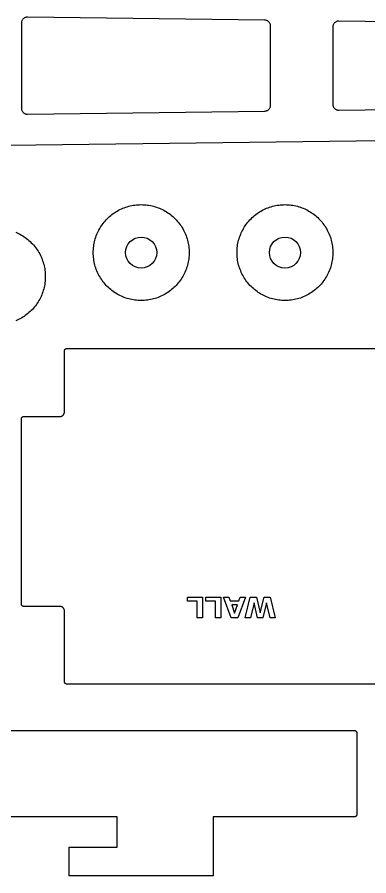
# Model space of a CAD drawing. Header units: millimetres. Extents: x 25 to 875, y 25 to 565.
# Drawn here: x 404.1 to 477.5, y 235 to 414.1 of the extents above; entities that cross this region are included whole.
import ezdxf

# ---------------------------------------------------------------- set-up
doc = ezdxf.new("R2010")
doc.units = ezdxf.units.MM
doc.layers.add('CUT', color=1, linetype='Continuous')
doc.layers.add('ENGRAVE', color=5, linetype='Continuous')

msp = doc.modelspace()

# ---------------------------------------------------------------- linework, layer by layer
at = {"layer": 'CUT'}
for points in [[(456.12, 394.57), (456.24, 394.61), (456.35, 394.66), (456.45, 394.72), (456.55, 394.8), (456.64, 394.88), (456.72, 394.97), (456.79, 395.07), (456.85, 395.17), (456.9, 395.28), (456.95, 395.4), (456.97, 395.52), (456.99, 395.64), (457, 395.76), (457, 412.24), (456.99, 412.36), (456.97, 412.48), (456.95, 412.6), (456.9, 412.71), (456.85, 412.82), (456.79, 412.93), (456.72, 413.03), (456.64, 413.12), (456.55, 413.2), (456.45, 413.27), (456.35, 413.34), (456.24, 413.39), (456.12, 413.43), (456.01, 413.46), (455.89, 413.48), (455.76, 413.49), (406.26, 414.11), (406.14, 414.1), (406.02, 414.09), (405.9, 414.06), (405.78, 414.02), (405.67, 413.97), (405.56, 413.9), (405.46, 413.83), (405.37, 413.75), (405.29, 413.66), (405.21, 413.56), (405.15, 413.45), (405.09, 413.34), (405.05, 413.22), (405.02, 413.1), (405, 412.98), (405, 412.86), (405, 395.14), (405, 395.02), (405.02, 394.89), (405.05, 394.77), (405.09, 394.66), (405.15, 394.55), (405.21, 394.44), (405.29, 394.34), (405.37, 394.25), (405.46, 394.17), (405.56, 394.1), (405.67, 394.03), (405.78, 393.98), (405.9, 393.94), (406.02, 393.91), (406.14, 393.89), (406.26, 393.89), (455.76, 394.51), (455.89, 394.52), (456.01, 394.54), (456.12, 394.57)], [(440, 365), (439.99, 364.67), (439.98, 364.35), (439.95, 364.02), (439.91, 363.69), (439.87, 363.37), (439.81, 363.05), (439.74, 362.73), (439.66, 362.41), (439.57, 362.1), (439.47, 361.79), (439.36, 361.48), (439.24, 361.17), (439.11, 360.87), (438.97, 360.58), (438.82, 360.29), (438.66, 360), (438.49, 359.72), (438.31, 359.44), (438.13, 359.18), (437.93, 358.91), (437.73, 358.66), (437.52, 358.41), (437.3, 358.16), (437.07, 357.93), (436.84, 357.7), (436.59, 357.48), (436.34, 357.27), (436.09, 357.07), (435.82, 356.87), (435.56, 356.69), (435.28, 356.51), (435, 356.34), (434.71, 356.18), (434.42, 356.03), (434.13, 355.89), (433.83, 355.76), (433.52, 355.64), (433.21, 355.53), (432.9, 355.43), (432.59, 355.34), (432.27, 355.26), (431.95, 355.19), (431.63, 355.13), (431.31, 355.09), (430.98, 355.05), (430.65, 355.02), (430.33, 355.01), (430, 355), (429.67, 355.01), (429.35, 355.02), (429.02, 355.05), (428.69, 355.09), (428.37, 355.13), (428.05, 355.19), (427.73, 355.26), (427.41, 355.34), (427.1, 355.43), (426.79, 355.53), (426.48, 355.64), (426.17, 355.76), (425.87, 355.89), (425.58, 356.03), (425.29, 356.18), (425, 356.34), (424.72, 356.51), (424.44, 356.69), (424.18, 356.87), (423.91, 357.07), (423.66, 357.27), (423.41, 357.48), (423.16, 357.7), (422.93, 357.93), (422.7, 358.16), (422.48, 358.41), (422.27, 358.66), (422.07, 358.91), (421.87, 359.18), (421.69, 359.44), (421.51, 359.72), (421.34, 360), (421.18, 360.29), (421.03, 360.58), (420.89, 360.87), (420.76, 361.17), (420.64, 361.48), (420.53, 361.79), (420.43, 362.1), (420.34, 362.41), (420.26, 362.73), (420.19, 363.05), (420.13, 363.37), (420.09, 363.69), (420.05, 364.02), (420.02, 364.35), (420.01, 364.67), (420, 365), (420.01, 365.33), (420.02, 365.65), (420.05, 365.98), (420.09, 366.31), (420.13, 366.63), (420.19, 366.95), (420.26, 367.27), (420.34, 367.59), (420.43, 367.9), (420.53, 368.21), (420.64, 368.52), (420.76, 368.83), (420.89, 369.13), (421.03, 369.42), (421.18, 369.71), (421.34, 370), (421.51, 370.28), (421.69, 370.56), (421.87, 370.82), (422.07, 371.09), (422.27, 371.34), (422.48, 371.59), (422.7, 371.84), (422.93, 372.07), (423.16, 372.3), (423.41, 372.52), (423.66, 372.73), (423.91, 372.93), (424.18, 373.13), (424.44, 373.31), (424.72, 373.49), (425, 373.66), (425.29, 373.82), (425.58, 373.97), (425.87, 374.11), (426.17, 374.24), (426.48, 374.36), (426.79, 374.47), (427.1, 374.57), (427.41, 374.66), (427.73, 374.74), (428.05, 374.81), (428.37, 374.87), (428.69, 374.91), (429.02, 374.95), (429.35, 374.98), (429.67, 374.99), (430, 375), (430.33, 374.99), (430.65, 374.98), (430.98, 374.95), (431.31, 374.91), (431.63, 374.87), (431.95, 374.81), (432.27, 374.74), (432.59, 374.66), (432.9, 374.57), (433.21, 374.47), (433.52, 374.36), (433.83, 374.24), (434.13, 374.11), (434.42, 373.97), (434.71, 373.82), (435, 373.66), (435.28, 373.49), (435.56, 373.31), (435.82, 373.13), (436.09, 372.93), (436.34, 372.73), (436.59, 372.52), (436.84, 372.3), (437.07, 372.07), (437.3, 371.84), (437.52, 371.59), (437.73, 371.34), (437.93, 371.09), (438.13, 370.82), (438.31, 370.56), (438.49, 370.28), (438.66, 370), (438.82, 369.71), (438.97, 369.42), (439.11, 369.13), (439.24, 368.83), (439.36, 368.52), (439.47, 368.21), (439.57, 367.9), (439.66, 367.59), (439.74, 367.27), (439.81, 366.95), (439.87, 366.63), (439.91, 366.31), (439.95, 365.98), (439.98, 365.65), (439.99, 365.33), (440, 365)], [(470, 365), (469.99, 364.67), (469.98, 364.35), (469.95, 364.02), (469.91, 363.69), (469.87, 363.37), (469.81, 363.05), (469.74, 362.73), (469.66, 362.41), (469.57, 362.1), (469.47, 361.79), (469.36, 361.48), (469.24, 361.17), (469.11, 360.87), (468.97, 360.58), (468.82, 360.29), (468.66, 360), (468.49, 359.72), (468.31, 359.44), (468.13, 359.18), (467.93, 358.91), (467.73, 358.66), (467.52, 358.41), (467.3, 358.16), (467.07, 357.93), (466.84, 357.7), (466.59, 357.48), (466.34, 357.27), (466.09, 357.07), (465.82, 356.87), (465.56, 356.69), (465.28, 356.51), (465, 356.34), (464.71, 356.18), (464.42, 356.03), (464.13, 355.89), (463.83, 355.76), (463.52, 355.64), (463.21, 355.53), (462.9, 355.43), (462.59, 355.34), (462.27, 355.26), (461.95, 355.19), (461.63, 355.13), (461.31, 355.09), (460.98, 355.05), (460.65, 355.02), (460.33, 355.01), (460, 355), (459.67, 355.01), (459.35, 355.02), (459.02, 355.05), (458.69, 355.09), (458.37, 355.13), (458.05, 355.19), (457.73, 355.26), (457.41, 355.34), (457.1, 355.43), (456.79, 355.53), (456.48, 355.64), (456.17, 355.76), (455.87, 355.89), (455.58, 356.03), (455.29, 356.18), (455, 356.34), (454.72, 356.51), (454.44, 356.69), (454.18, 356.87), (453.91, 357.07), (453.66, 357.27), (453.41, 357.48), (453.16, 357.7), (452.93, 357.93), (452.7, 358.16), (452.48, 358.41), (452.27, 358.66), (452.07, 358.91), (451.87, 359.18), (451.69, 359.44), (451.51, 359.72), (451.34, 360), (451.18, 360.29), (451.03, 360.58), (450.89, 360.87), (450.76, 361.17), (450.64, 361.48), (450.53, 361.79), (450.43, 362.1), (450.34, 362.41), (450.26, 362.73), (450.19, 363.05), (450.13, 363.37), (450.09, 363.69), (450.05, 364.02), (450.02, 364.35), (450.01, 364.67), (450, 365), (450.01, 365.33), (450.02, 365.65), (450.05, 365.98), (450.09, 366.31), (450.13, 366.63), (450.19, 366.95), (450.26, 367.27), (450.34, 367.59), (450.43, 367.9), (450.53, 368.21), (450.64, 368.52), (450.76, 368.83), (450.89, 369.13), (451.03, 369.42), (451.18, 369.71), (451.34, 370), (451.51, 370.28), (451.69, 370.56), (451.87, 370.82), (452.07, 371.09), (452.27, 371.34), (452.48, 371.59), (452.7, 371.84), (452.93, 372.07), (453.16, 372.3), (453.41, 372.52), (453.66, 372.73), (453.91, 372.93), (454.18, 373.13), (454.44, 373.31), (454.72, 373.49), (455, 373.66), (455.29, 373.82), (455.58, 373.97), (455.87, 374.11), (456.17, 374.24), (456.48, 374.36), (456.79, 374.47), (457.1, 374.57), (457.41, 374.66), (457.73, 374.74), (458.05, 374.81), (458.37, 374.87), (458.69, 374.91), (459.02, 374.95), (459.35, 374.98), (459.67, 374.99), (460, 375), (460.33, 374.99), (460.65, 374.98), (460.98, 374.95), (461.31, 374.91), (461.63, 374.87), (461.95, 374.81), (462.27, 374.74), (462.59, 374.66), (462.9, 374.57), (463.21, 374.47), (463.52, 374.36), (463.83, 374.24), (464.13, 374.11), (464.42, 373.97), (464.71, 373.82), (465, 373.66), (465.28, 373.49), (465.56, 373.31), (465.82, 373.13), (466.09, 372.93), (466.34, 372.73), (466.59, 372.52), (466.84, 372.3), (467.07, 372.07), (467.3, 371.84), (467.52, 371.59), (467.73, 371.34), (467.93, 371.09), (468.13, 370.82), (468.31, 370.56), (468.49, 370.28), (468.66, 370), (468.82, 369.71), (468.97, 369.42), (469.11, 369.13), (469.24, 368.83), (469.36, 368.52), (469.47, 368.21), (469.57, 367.9), (469.66, 367.59), (469.74, 367.27), (469.81, 366.95), (469.87, 366.63), (469.91, 366.31), (469.95, 365.98), (469.98, 365.65), (469.99, 365.33), (470, 365)]]:
    msp.add_lwpolyline(points, close=True, dxfattribs=at)
for points in [[(520.76, 412.68), (471.26, 413.3), (471.14, 413.29), (471.02, 413.27), (470.9, 413.25), (470.78, 413.21), (470.67, 413.15), (470.56, 413.09), (470.46, 413.02), (470.37, 412.94), (470.29, 412.84), (470.21, 412.75), (470.15, 412.64), (470.09, 412.53), (470.05, 412.41), (470.02, 412.29), (470, 412.17), (470, 412.05), (470, 395.95), (470, 395.83), (470.02, 395.71), (470.05, 395.59), (470.09, 395.47), (470.15, 395.36), (470.21, 395.25), (470.29, 395.15), (470.37, 395.06), (470.46, 394.98), (470.56, 394.91), (470.67, 394.84), (470.78, 394.79), (470.9, 394.75), (471.02, 394.72), (471.14, 394.71), (471.26, 394.7), (520.76, 395.32)], [(692.04, 390.96), (313.26, 386.23)], [(403.83, 369.24), (404.13, 369.11), (404.42, 368.97), (404.71, 368.82), (405, 368.66), (405.28, 368.49), (405.56, 368.31), (405.82, 368.13), (406.09, 367.93), (406.34, 367.73), (406.59, 367.52), (406.84, 367.3), (407.07, 367.07), (407.3, 366.84), (407.52, 366.59), (407.73, 366.34), (407.93, 366.09), (408.13, 365.82), (408.31, 365.56), (408.49, 365.28), (408.66, 365), (408.82, 364.71), (408.97, 364.42), (409.11, 364.13), (409.24, 363.83), (409.36, 363.52), (409.47, 363.21), (409.57, 362.9), (409.66, 362.59), (409.74, 362.27), (409.81, 361.95), (409.87, 361.63), (409.91, 361.31), (409.95, 360.98), (409.98, 360.65), (409.99, 360.33), (410, 360), (410, 360), (409.99, 359.67), (409.98, 359.35), (409.95, 359.02), (409.91, 358.69), (409.87, 358.37), (409.81, 358.05), (409.74, 357.73), (409.66, 357.41), (409.57, 357.1), (409.47, 356.79), (409.36, 356.48), (409.24, 356.17), (409.11, 355.87), (408.97, 355.58), (408.82, 355.29), (408.66, 355), (408.49, 354.72), (408.31, 354.44), (408.13, 354.18), (407.93, 353.91), (407.73, 353.66), (407.52, 353.41), (407.3, 353.16), (407.07, 352.93), (406.84, 352.7), (406.59, 352.48), (406.34, 352.27), (406.09, 352.07), (405.82, 351.87), (405.56, 351.69), (405.28, 351.51), (405, 351.34), (404.71, 351.18), (404.42, 351.03), (404.13, 350.89), (403.83, 350.76)], [(483.5, 275), (414.5, 275), (414.45, 275), (414.4, 275.01), (414.35, 275.02), (414.31, 275.04), (414.26, 275.06), (414.22, 275.08), (414.18, 275.11), (414.15, 275.15), (414.11, 275.18), (414.08, 275.22), (414.06, 275.26), (414.04, 275.31), (414.02, 275.35), (414.01, 275.4), (414, 275.45), (414, 275.5), (414, 290.19), (414, 290.21), (414, 290.29), (413.99, 290.31), (413.98, 290.38), (413.98, 290.41), (413.96, 290.48), (413.95, 290.5), (413.93, 290.57), (413.92, 290.59), (413.89, 290.66), (413.88, 290.68), (413.84, 290.75), (413.82, 290.77), (413.78, 290.82), (413.76, 290.84), (413.72, 290.9), (413.7, 290.92), (413.64, 290.96), (413.62, 290.98), (413.57, 291.02), (413.55, 291.04), (413.48, 291.08), (413.46, 291.09), (413.39, 291.12), (413.37, 291.13), (413.3, 291.15), (413.28, 291.16), (413.21, 291.18), (413.18, 291.18), (413.11, 291.19), (413.09, 291.2), (413.01, 291.2), (412.99, 291.2), (405.5, 291.2), (405.45, 291.2), (405.4, 291.21), (405.35, 291.22), (405.31, 291.24), (405.26, 291.26), (405.22, 291.28), (405.18, 291.31), (405.15, 291.35), (405.11, 291.38), (405.08, 291.42), (405.06, 291.46), (405.04, 291.51), (405.02, 291.55), (405.01, 291.6), (405, 291.65), (405, 291.7), (405, 330.3), (405, 330.35), (405.01, 330.4), (405.02, 330.45), (405.04, 330.49), (405.06, 330.54), (405.08, 330.58), (405.11, 330.62), (405.15, 330.65), (405.18, 330.69), (405.22, 330.72), (405.26, 330.74), (405.31, 330.76), (405.35, 330.78), (405.4, 330.79), (405.45, 330.8), (405.5, 330.8), (412.99, 330.8), (413.01, 330.8), (413.09, 330.8), (413.11, 330.81), (413.18, 330.82), (413.21, 330.82), (413.28, 330.84), (413.3, 330.85), (413.37, 330.87), (413.39, 330.88), (413.46, 330.91), (413.48, 330.92), (413.55, 330.96), (413.57, 330.98), (413.62, 331.02), (413.64, 331.04), (413.7, 331.08), (413.72, 331.1), (413.76, 331.16), (413.78, 331.18), (413.82, 331.23), (413.84, 331.25), (413.88, 331.32), (413.89, 331.34), (413.92, 331.41), (413.93, 331.43), (413.95, 331.5), (413.96, 331.52), (413.98, 331.59), (413.98, 331.62), (413.99, 331.69), (414, 331.71), (414, 331.79), (414, 331.81), (414, 344.5), (414, 344.55), (414.01, 344.6), (414.02, 344.65), (414.04, 344.69), (414.06, 344.74), (414.08, 344.78), (414.11, 344.82), (414.15, 344.85), (414.18, 344.89), (414.22, 344.92), (414.26, 344.94), (414.31, 344.96), (414.35, 344.98), (414.4, 344.99), (414.45, 345), (414.5, 345), (483.5, 345)], [(166.01, 265.3), (474.5, 265.3), (474.55, 265.3), (474.6, 265.29), (474.65, 265.28), (474.69, 265.26), (474.74, 265.24), (474.78, 265.22), (474.82, 265.19), (474.85, 265.15), (474.89, 265.12), (474.92, 265.08), (474.94, 265.04), (474.96, 264.99), (474.98, 264.95), (474.99, 264.9), (475, 264.85), (475, 264.8), (475, 247.8), (475, 247.75), (474.99, 247.7), (474.98, 247.65), (474.96, 247.61), (474.94, 247.56), (474.92, 247.52), (474.89, 247.48), (474.85, 247.45), (474.82, 247.41), (474.78, 247.38), (474.74, 247.36), (474.69, 247.34), (474.65, 247.32), (474.6, 247.31), (474.55, 247.3), (474.5, 247.3), (445, 247.3), (445, 241), (445, 235), (415, 235), (415, 241), (425, 241), (425, 247.3), (275, 247.3)]]:
    msp.add_lwpolyline(points, dxfattribs=at)
for centre in [(430, 365), (460, 365)]:
    msp.add_circle(centre, 3.25, dxfattribs=at)
at = {"layer": 'ENGRAVE'}
for points in [[(442.78, 288.79), (441.65, 288.79), (441.65, 292.31), (439.67, 292.31), (439.67, 293.16), (442.78, 293.16), (442.78, 288.79)], [(446.6, 288.79), (445.48, 288.79), (445.48, 292.31), (443.5, 292.31), (443.5, 293.16), (446.6, 293.16), (446.6, 288.79)], [(450.08, 291.55), (448.88, 291.55), (449.48, 289.81), (450.08, 291.55)]]:
    msp.add_lwpolyline(points, dxfattribs=at)
for points in [[(448.59, 292.36), (450.36, 292.36), (450.64, 293.16), (451.77, 293.16), (450.15, 288.79), (448.8, 288.79), (447.18, 293.16), (448.32, 293.16), (448.59, 292.36)], [(457.97, 288.79), (456.89, 288.79), (456.13, 291.96), (455.38, 288.79), (454.3, 288.79), (453.55, 291.96), (452.79, 288.79), (451.72, 288.79), (452.75, 293.16), (454.05, 293.16), (454.84, 289.83), (455.63, 293.16), (456.93, 293.16), (457.97, 288.79)]]:
    msp.add_lwpolyline(points, close=True, dxfattribs=at)

doc.saveas('drawing.dxf')
